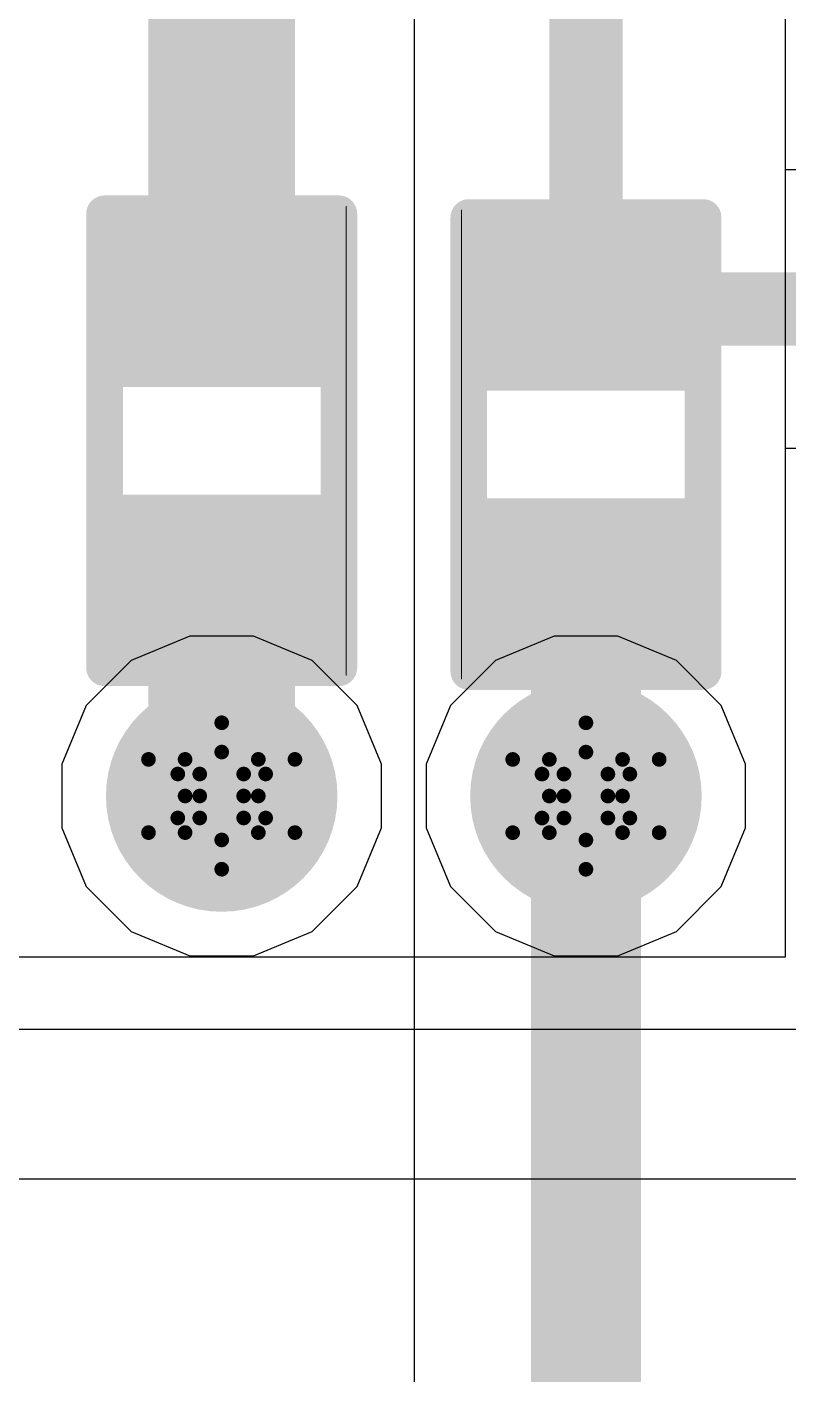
# Model space of a CAD drawing. Header units: inches. Extents: x -5 to 5328, y -4 to 5281.
# Drawn here: x 59.142 to 61.782, y 20.651 to 25.324 of the extents above; entities that cross this region are included whole.
import ezdxf

# ---------------------------------------------------------------- set-up
doc = ezdxf.new("R2010")
doc.units = ezdxf.units.IN
for name, color, linetype in [('Bottom Layer', 5, 'Continuous'), ('Bottom Solder', 6, 'Continuous'), ('Drill Drawing', 1, 'Continuous'), ('Layer 1', 16, 'Continuous'), ('Layer 2', 76, 'Continuous'), ('Top Layer', 1, 'Continuous'), ('Top Overlay', 2, 'Continuous'), ('Top Paste', 8, 'Continuous'), ('Top Solder', 216, 'Continuous'), ('Via Holes', 16, 'Continuous')]:
    doc.layers.add(name, color=color, linetype=linetype)

# ---------------------------------------------------------------- blocks, each defined once
blk = doc.blocks.new('R___0402_29')
at = {"layer": 'Top Layer'}
for points in [[(-0.6985, -0.3175), (-0.6985, 0.3175), (-0.2413, 0.3175), (-0.2413, -0.3175)], [(0.2413, -0.3175), (0.2413, 0.3175), (0.6985, 0.3175), (0.6985, -0.3175)]]:
    blk.add_hatch(color=1, dxfattribs=at).paths.add_polyline_path(points)
at = {"layer": 'Top Paste'}
for points in [[(-0.6985, -0.3175), (-0.6985, 0.3175), (-0.2413, 0.3175), (-0.2413, -0.3175)], [(0.2413, -0.3175), (0.2413, 0.3175), (0.6985, 0.3175), (0.6985, -0.3175)]]:
    blk.add_hatch(color=8, dxfattribs=at).paths.add_polyline_path(points)
at = {"layer": 'Top Solder'}
for points in [[(-0.7535, -0.3725), (-0.7535, 0.3725), (-0.1863, 0.3725), (-0.1863, -0.3725)], [(0.1863, -0.3725), (0.1863, 0.3725), (0.7535, 0.3725), (0.7535, -0.3725)]]:
    blk.add_hatch(color=216, dxfattribs=at).paths.add_polyline_path(points)
at = {"layer": 'Top Overlay'}
for points in [[(-0.7874, -0.4064, 0.127, 0.127, 0), (-0.7874, 0.4064, 0.127, 0.127, 0)], [(0.7874, 0.4064, 0.127, 0.127, 0), (-0.7874, 0.4064, 0.127, 0.127, 0)], [(0.7874, -0.4064, 0.127, 0.127, 0), (0.7874, 0.4064, 0.127, 0.127, 0)], [(0.7874, -0.4064, 0.127, 0.127, 0), (-0.7874, -0.4064, 0.127, 0.127, 0)], [(0.8128, -0.4318, 0.00323, 0.00323, 0), (-0.8128, -0.4318, 0.00323, 0.00323, 0)]]:
    blk.add_lwpolyline(points, format="xyseb", dxfattribs=at)
for points in [[(-0.8191, 0.4064, 0.0635, 0.0635, 1), (-0.7556, 0.4064, 0.0635, 0.0635, 1)], [(-0.8191, 0.4064, 0.0635, 0.0635, 1), (-0.7556, 0.4064, 0.0635, 0.0635, 1)], [(0.7556, 0.4064, 0.0635, 0.0635, 1), (0.8191, 0.4064, 0.0635, 0.0635, 1)], [(0.7556, 0.4064, 0.0635, 0.0635, 1), (0.8191, 0.4064, 0.0635, 0.0635, 1)], [(-0.8191, -0.4064, 0.0635, 0.0635, 1), (-0.7556, -0.4064, 0.0635, 0.0635, 1)], [(-0.8191, -0.4064, 0.0635, 0.0635, 1), (-0.7556, -0.4064, 0.0635, 0.0635, 1)], [(0.7556, -0.4064, 0.0635, 0.0635, 1), (0.8191, -0.4064, 0.0635, 0.0635, 1)], [(0.7556, -0.4064, 0.0635, 0.0635, 1), (0.8191, -0.4064, 0.0635, 0.0635, 1)], [(-0.8136, -0.4318, 0.00161, 0.00161, 1), (-0.812, -0.4318, 0.00161, 0.00161, 1)], [(0.812, -0.4318, 0.00161, 0.00161, 1), (0.8136, -0.4318, 0.00161, 0.00161, 1)]]:
    blk.add_lwpolyline(points, format="xyseb", close=True, dxfattribs=at)
blk = doc.blocks.new('R___0402_33')
at = {"layer": 'Top Layer'}
for points in [[(-0.6985, -0.3175), (-0.6985, 0.3175), (-0.2413, 0.3175), (-0.2413, -0.3175)], [(0.2413, -0.3175), (0.2413, 0.3175), (0.6985, 0.3175), (0.6985, -0.3175)]]:
    blk.add_hatch(color=1, dxfattribs=at).paths.add_polyline_path(points)
at = {"layer": 'Top Paste'}
for points in [[(-0.6985, -0.3175), (-0.6985, 0.3175), (-0.2413, 0.3175), (-0.2413, -0.3175)], [(0.2413, -0.3175), (0.2413, 0.3175), (0.6985, 0.3175), (0.6985, -0.3175)]]:
    blk.add_hatch(color=8, dxfattribs=at).paths.add_polyline_path(points)
at = {"layer": 'Top Solder'}
for points in [[(-0.7535, -0.3725), (-0.7535, 0.3725), (-0.1863, 0.3725), (-0.1863, -0.3725)], [(0.1863, -0.3725), (0.1863, 0.3725), (0.7535, 0.3725), (0.7535, -0.3725)]]:
    blk.add_hatch(color=216, dxfattribs=at).paths.add_polyline_path(points)
at = {"layer": 'Top Overlay'}
for points in [[(-0.7874, 0.4064, 0.127, 0.127, 0), (-0.7874, -0.4064, 0.127, 0.127, 0)], [(-0.7874, 0.4064, 0.127, 0.127, 0), (0.7874, 0.4064, 0.127, 0.127, 0)], [(0.7874, 0.4064, 0.127, 0.127, 0), (0.7874, -0.4064, 0.127, 0.127, 0)], [(-0.7874, -0.4064, 0.127, 0.127, 0), (0.7874, -0.4064, 0.127, 0.127, 0)], [(-0.8128, -0.4318, 0.00323, 0.00323, 0), (0.8128, -0.4318, 0.00323, 0.00323, 0)]]:
    blk.add_lwpolyline(points, format="xyseb", dxfattribs=at)
for points in [[(-0.8191, 0.4064, 0.0635, 0.0635, 1), (-0.7556, 0.4064, 0.0635, 0.0635, 1)], [(-0.8191, 0.4064, 0.0635, 0.0635, 1), (-0.7556, 0.4064, 0.0635, 0.0635, 1)], [(0.7556, 0.4064, 0.0635, 0.0635, 1), (0.8191, 0.4064, 0.0635, 0.0635, 1)], [(0.7556, 0.4064, 0.0635, 0.0635, 1), (0.8191, 0.4064, 0.0635, 0.0635, 1)], [(-0.8191, -0.4064, 0.0635, 0.0635, 1), (-0.7556, -0.4064, 0.0635, 0.0635, 1)], [(-0.8191, -0.4064, 0.0635, 0.0635, 1), (-0.7556, -0.4064, 0.0635, 0.0635, 1)], [(0.7556, -0.4064, 0.0635, 0.0635, 1), (0.8191, -0.4064, 0.0635, 0.0635, 1)], [(0.7556, -0.4064, 0.0635, 0.0635, 1), (0.8191, -0.4064, 0.0635, 0.0635, 1)], [(-0.8136, -0.4318, 0.00161, 0.00161, 1), (-0.812, -0.4318, 0.00161, 0.00161, 1)], [(0.812, -0.4318, 0.00161, 0.00161, 1), (0.8136, -0.4318, 0.00161, 0.00161, 1)]]:
    blk.add_lwpolyline(points, format="xyseb", close=True, dxfattribs=at)

msp = doc.modelspace()

# ---------------------------------------------------------------- hatches: boundary and pattern name
at = {"layer": 'Bottom Layer'}
h = msp.add_hatch(color=5, dxfattribs=at)
edge = h.paths.add_edge_path()
edge.add_arc((59.8179, 22.6563), 0.3, 0, 360)
h = msp.add_hatch(color=5, dxfattribs=at)
edge = h.paths.add_edge_path()
edge.add_arc((61.0812, 22.6561), 0.3, 0, 360)
at = {"layer": 'Bottom Solder'}
h = msp.add_hatch(color=6, dxfattribs=at)
edge = h.paths.add_edge_path()
edge.add_arc((59.8179, 22.6563), 0.4016, 0, 360)
h = msp.add_hatch(color=6, dxfattribs=at)
edge = h.paths.add_edge_path()
edge.add_arc((61.0812, 22.6561), 0.4016, 0, 360)
at = {"layer": 'Layer 1'}
h = msp.add_hatch(color=16, dxfattribs=at)
edge = h.paths.add_edge_path()
edge.add_arc((59.8179, 22.6563), 0.3, 0, 360)
h = msp.add_hatch(color=16, dxfattribs=at)
edge = h.paths.add_edge_path()
edge.add_arc((61.0812, 22.6561), 0.3, 0, 360)
at = {"layer": 'Layer 2'}
h = msp.add_hatch(color=76, dxfattribs=at)
edge = h.paths.add_edge_path()
edge.add_arc((59.8179, 22.6563), 0.3, 0, 360)
h = msp.add_hatch(color=76, dxfattribs=at)
edge = h.paths.add_edge_path()
edge.add_arc((61.0812, 22.6561), 0.3, 0, 360)
at = {"layer": 'Top Layer'}
h = msp.add_hatch(color=1, dxfattribs=at)
edge = h.paths.add_edge_path()
edge.add_arc((59.8179, 22.6563), 0.3, 0, 360)
h = msp.add_hatch(color=1, dxfattribs=at)
edge = h.paths.add_edge_path()
edge.add_arc((61.0812, 22.6561), 0.3, 0, 360)
at = {"layer": 'Top Solder'}
h = msp.add_hatch(color=216, dxfattribs=at)
edge = h.paths.add_edge_path()
edge.add_arc((59.8179, 22.6563), 0.4016, 0, 360)
h = msp.add_hatch(color=216, dxfattribs=at)
edge = h.paths.add_edge_path()
edge.add_arc((61.0812, 22.6561), 0.4016, 0, 360)
at = {"layer": 'Via Holes'}
h = msp.add_hatch(color=7, dxfattribs=at)
edge = h.paths.add_edge_path()
edge.add_arc((59.8179, 22.6563), 0.15, 0, 360)
h = msp.add_hatch(color=7, dxfattribs=at)
edge = h.paths.add_edge_path()
edge.add_arc((61.0812, 22.6561), 0.15, 0, 360)

# ---------------------------------------------------------------- linework, layer by layer
at = {"layer": 'Bottom Layer'}
for p, q in [((60.971, 23.2101), (60.7674, 23.1257)), ((61.1914, 23.2101), (60.971, 23.2101)), ((61.395, 23.1257), (61.1914, 23.2101)), ((60.7674, 23.1257), (60.6115, 22.9699)), ((61.5508, 22.9699), (61.395, 23.1257)), ((60.6115, 22.9699), (60.5272, 22.7663)), ((61.6352, 22.7663), (61.5508, 22.9699)), ((60.5272, 22.7663), (60.5272, 22.5459)), ((61.6352, 22.5459), (61.6352, 22.7663)), ((60.5272, 22.5459), (60.6115, 22.3423)), ((61.5508, 22.3423), (61.6352, 22.5459)), ((60.6115, 22.3423), (60.7674, 22.1864)), ((61.395, 22.1864), (61.5508, 22.3423)), ((60.7674, 22.1864), (60.971, 22.1021)), ((61.1914, 22.1021), (61.395, 22.1864)), ((60.971, 22.1021), (61.1914, 22.1021)), ((63.2309, 21.8465), (48.836, 21.8465)), ((48.836, 21.3286), (63.6547, 21.3286))]:
    msp.add_line(p, q, dxfattribs=at)
at = {"layer": 'Drill Drawing'}
for points in [[(59.6909, 22.7833, 0.0508, 0.0508, 0), (59.8179, 22.9103, 0.0508, 0.0508, 0)], [(59.8179, 22.9103, 0.0508, 0.0508, 0), (59.9449, 22.7833, 0.0508, 0.0508, 0)], [(60.9542, 22.7831, 0.0508, 0.0508, 0), (61.0812, 22.9101, 0.0508, 0.0508, 0)], [(61.0812, 22.9101, 0.0508, 0.0508, 0), (61.2082, 22.7831, 0.0508, 0.0508, 0)], [(59.5639, 22.7833, 0.0508, 0.0508, 0), (59.6909, 22.6563, 0.0508, 0.0508, 0)], [(59.5639, 22.7833, 0.0508, 0.0508, 0), (59.6909, 22.7833, 0.0508, 0.0508, 0)], [(59.7417, 22.7325, 0.0508, 0.0508, 0), (59.8179, 22.8087, 0.0508, 0.0508, 0)], [(59.8179, 22.8087, 0.0508, 0.0508, 0), (59.8941, 22.7325, 0.0508, 0.0508, 0)], [(59.9449, 22.7833, 0.0508, 0.0508, 0), (60.0719, 22.7833, 0.0508, 0.0508, 0)], [(59.9449, 22.6563, 0.0508, 0.0508, 0), (60.0719, 22.7833, 0.0508, 0.0508, 0)], [(60.8272, 22.7831, 0.0508, 0.0508, 0), (60.9542, 22.6561, 0.0508, 0.0508, 0)], [(60.8272, 22.7831, 0.0508, 0.0508, 0), (60.9542, 22.7831, 0.0508, 0.0508, 0)], [(61.005, 22.7323, 0.0508, 0.0508, 0), (61.0812, 22.8085, 0.0508, 0.0508, 0)], [(61.0812, 22.8085, 0.0508, 0.0508, 0), (61.1574, 22.7323, 0.0508, 0.0508, 0)], [(61.2082, 22.7831, 0.0508, 0.0508, 0), (61.3352, 22.7831, 0.0508, 0.0508, 0)], [(61.2082, 22.6561, 0.0508, 0.0508, 0), (61.3352, 22.7831, 0.0508, 0.0508, 0)], [(59.6655, 22.7325, 0.0508, 0.0508, 0), (59.7417, 22.6563, 0.0508, 0.0508, 0)], [(59.6655, 22.7325, 0.0508, 0.0508, 0), (59.7417, 22.7325, 0.0508, 0.0508, 0)], [(59.8941, 22.7325, 0.0508, 0.0508, 0), (59.9703, 22.7325, 0.0508, 0.0508, 0)], [(59.8941, 22.6563, 0.0508, 0.0508, 0), (59.9703, 22.7325, 0.0508, 0.0508, 0)], [(60.9288, 22.7323, 0.0508, 0.0508, 0), (61.005, 22.6561, 0.0508, 0.0508, 0)], [(60.9288, 22.7323, 0.0508, 0.0508, 0), (61.005, 22.7323, 0.0508, 0.0508, 0)], [(61.1574, 22.7323, 0.0508, 0.0508, 0), (61.2336, 22.7323, 0.0508, 0.0508, 0)], [(61.1574, 22.6561, 0.0508, 0.0508, 0), (61.2336, 22.7323, 0.0508, 0.0508, 0)], [(59.5639, 22.5293, 0.0508, 0.0508, 0), (59.6909, 22.6563, 0.0508, 0.0508, 0)], [(59.6655, 22.5801, 0.0508, 0.0508, 0), (59.7417, 22.6563, 0.0508, 0.0508, 0)], [(59.8941, 22.6563, 0.0508, 0.0508, 0), (59.9703, 22.5801, 0.0508, 0.0508, 0)], [(59.9449, 22.6563, 0.0508, 0.0508, 0), (60.0719, 22.5293, 0.0508, 0.0508, 0)], [(60.8272, 22.5291, 0.0508, 0.0508, 0), (60.9542, 22.6561, 0.0508, 0.0508, 0)], [(60.9288, 22.5799, 0.0508, 0.0508, 0), (61.005, 22.6561, 0.0508, 0.0508, 0)], [(61.1574, 22.6561, 0.0508, 0.0508, 0), (61.2336, 22.5799, 0.0508, 0.0508, 0)], [(61.2082, 22.6561, 0.0508, 0.0508, 0), (61.3352, 22.5291, 0.0508, 0.0508, 0)], [(59.6655, 22.5801, 0.0508, 0.0508, 0), (59.7417, 22.5801, 0.0508, 0.0508, 0)], [(59.7417, 22.5801, 0.0508, 0.0508, 0), (59.8179, 22.5039, 0.0508, 0.0508, 0)], [(59.8179, 22.5039, 0.0508, 0.0508, 0), (59.8941, 22.5801, 0.0508, 0.0508, 0)], [(59.8941, 22.5801, 0.0508, 0.0508, 0), (59.9703, 22.5801, 0.0508, 0.0508, 0)], [(60.9288, 22.5799, 0.0508, 0.0508, 0), (61.005, 22.5799, 0.0508, 0.0508, 0)], [(61.005, 22.5799, 0.0508, 0.0508, 0), (61.0812, 22.5037, 0.0508, 0.0508, 0)], [(61.0812, 22.5037, 0.0508, 0.0508, 0), (61.1574, 22.5799, 0.0508, 0.0508, 0)], [(61.1574, 22.5799, 0.0508, 0.0508, 0), (61.2336, 22.5799, 0.0508, 0.0508, 0)], [(59.5639, 22.5293, 0.0508, 0.0508, 0), (59.6909, 22.5293, 0.0508, 0.0508, 0)], [(59.6909, 22.5293, 0.0508, 0.0508, 0), (59.8179, 22.4023, 0.0508, 0.0508, 0)], [(59.8179, 22.4023, 0.0508, 0.0508, 0), (59.9449, 22.5293, 0.0508, 0.0508, 0)], [(59.9449, 22.5293, 0.0508, 0.0508, 0), (60.0719, 22.5293, 0.0508, 0.0508, 0)], [(60.8272, 22.5291, 0.0508, 0.0508, 0), (60.9542, 22.5291, 0.0508, 0.0508, 0)], [(60.9542, 22.5291, 0.0508, 0.0508, 0), (61.0812, 22.4021, 0.0508, 0.0508, 0)], [(61.0812, 22.4021, 0.0508, 0.0508, 0), (61.2082, 22.5291, 0.0508, 0.0508, 0)], [(61.2082, 22.5291, 0.0508, 0.0508, 0), (61.3352, 22.5291, 0.0508, 0.0508, 0)]]:
    msp.add_lwpolyline(points, format="xyseb", dxfattribs=at)
for points in [[(59.8052, 22.9103, 0.0254, 0.0254, 1), (59.8306, 22.9103, 0.0254, 0.0254, 1)], [(59.8052, 22.9103, 0.0254, 0.0254, 1), (59.8306, 22.9103, 0.0254, 0.0254, 1)], [(61.0685, 22.9101, 0.0254, 0.0254, 1), (61.0939, 22.9101, 0.0254, 0.0254, 1)], [(61.0685, 22.9101, 0.0254, 0.0254, 1), (61.0939, 22.9101, 0.0254, 0.0254, 1)], [(59.5512, 22.7833, 0.0254, 0.0254, 1), (59.5766, 22.7833, 0.0254, 0.0254, 1)], [(59.5512, 22.7833, 0.0254, 0.0254, 1), (59.5766, 22.7833, 0.0254, 0.0254, 1)], [(59.6782, 22.7833, 0.0254, 0.0254, 1), (59.7036, 22.7833, 0.0254, 0.0254, 1)], [(59.6782, 22.7833, 0.0254, 0.0254, 1), (59.7036, 22.7833, 0.0254, 0.0254, 1)], [(59.8052, 22.8087, 0.0254, 0.0254, 1), (59.8306, 22.8087, 0.0254, 0.0254, 1)], [(59.8052, 22.8087, 0.0254, 0.0254, 1), (59.8306, 22.8087, 0.0254, 0.0254, 1)], [(59.9322, 22.7833, 0.0254, 0.0254, 1), (59.9576, 22.7833, 0.0254, 0.0254, 1)], [(59.9322, 22.7833, 0.0254, 0.0254, 1), (59.9576, 22.7833, 0.0254, 0.0254, 1)], [(60.0592, 22.7833, 0.0254, 0.0254, 1), (60.0846, 22.7833, 0.0254, 0.0254, 1)], [(60.0592, 22.7833, 0.0254, 0.0254, 1), (60.0846, 22.7833, 0.0254, 0.0254, 1)], [(60.8145, 22.7831, 0.0254, 0.0254, 1), (60.8399, 22.7831, 0.0254, 0.0254, 1)], [(60.8145, 22.7831, 0.0254, 0.0254, 1), (60.8399, 22.7831, 0.0254, 0.0254, 1)], [(60.9415, 22.7831, 0.0254, 0.0254, 1), (60.9669, 22.7831, 0.0254, 0.0254, 1)], [(60.9415, 22.7831, 0.0254, 0.0254, 1), (60.9669, 22.7831, 0.0254, 0.0254, 1)], [(61.0685, 22.8085, 0.0254, 0.0254, 1), (61.0939, 22.8085, 0.0254, 0.0254, 1)], [(61.0685, 22.8085, 0.0254, 0.0254, 1), (61.0939, 22.8085, 0.0254, 0.0254, 1)], [(61.1955, 22.7831, 0.0254, 0.0254, 1), (61.2209, 22.7831, 0.0254, 0.0254, 1)], [(61.1955, 22.7831, 0.0254, 0.0254, 1), (61.2209, 22.7831, 0.0254, 0.0254, 1)], [(61.3225, 22.7831, 0.0254, 0.0254, 1), (61.3479, 22.7831, 0.0254, 0.0254, 1)], [(61.3225, 22.7831, 0.0254, 0.0254, 1), (61.3479, 22.7831, 0.0254, 0.0254, 1)], [(59.6528, 22.7325, 0.0254, 0.0254, 1), (59.6782, 22.7325, 0.0254, 0.0254, 1)], [(59.6528, 22.7325, 0.0254, 0.0254, 1), (59.6782, 22.7325, 0.0254, 0.0254, 1)], [(59.729, 22.7325, 0.0254, 0.0254, 1), (59.7544, 22.7325, 0.0254, 0.0254, 1)], [(59.729, 22.7325, 0.0254, 0.0254, 1), (59.7544, 22.7325, 0.0254, 0.0254, 1)], [(59.8814, 22.7325, 0.0254, 0.0254, 1), (59.9068, 22.7325, 0.0254, 0.0254, 1)], [(59.8814, 22.7325, 0.0254, 0.0254, 1), (59.9068, 22.7325, 0.0254, 0.0254, 1)], [(59.9576, 22.7325, 0.0254, 0.0254, 1), (59.983, 22.7325, 0.0254, 0.0254, 1)], [(59.9576, 22.7325, 0.0254, 0.0254, 1), (59.983, 22.7325, 0.0254, 0.0254, 1)], [(60.9161, 22.7323, 0.0254, 0.0254, 1), (60.9415, 22.7323, 0.0254, 0.0254, 1)], [(60.9161, 22.7323, 0.0254, 0.0254, 1), (60.9415, 22.7323, 0.0254, 0.0254, 1)], [(60.9923, 22.7323, 0.0254, 0.0254, 1), (61.0177, 22.7323, 0.0254, 0.0254, 1)], [(60.9923, 22.7323, 0.0254, 0.0254, 1), (61.0177, 22.7323, 0.0254, 0.0254, 1)], [(61.1447, 22.7323, 0.0254, 0.0254, 1), (61.1701, 22.7323, 0.0254, 0.0254, 1)], [(61.1447, 22.7323, 0.0254, 0.0254, 1), (61.1701, 22.7323, 0.0254, 0.0254, 1)], [(61.2209, 22.7323, 0.0254, 0.0254, 1), (61.2463, 22.7323, 0.0254, 0.0254, 1)], [(61.2209, 22.7323, 0.0254, 0.0254, 1), (61.2463, 22.7323, 0.0254, 0.0254, 1)], [(59.6782, 22.6563, 0.0254, 0.0254, 1), (59.7036, 22.6563, 0.0254, 0.0254, 1)], [(59.6782, 22.6563, 0.0254, 0.0254, 1), (59.7036, 22.6563, 0.0254, 0.0254, 1)], [(59.729, 22.6563, 0.0254, 0.0254, 1), (59.7544, 22.6563, 0.0254, 0.0254, 1)], [(59.729, 22.6563, 0.0254, 0.0254, 1), (59.7544, 22.6563, 0.0254, 0.0254, 1)], [(59.8814, 22.6563, 0.0254, 0.0254, 1), (59.9068, 22.6563, 0.0254, 0.0254, 1)], [(59.8814, 22.6563, 0.0254, 0.0254, 1), (59.9068, 22.6563, 0.0254, 0.0254, 1)], [(59.9322, 22.6563, 0.0254, 0.0254, 1), (59.9576, 22.6563, 0.0254, 0.0254, 1)], [(59.9322, 22.6563, 0.0254, 0.0254, 1), (59.9576, 22.6563, 0.0254, 0.0254, 1)], [(60.9415, 22.6561, 0.0254, 0.0254, 1), (60.9669, 22.6561, 0.0254, 0.0254, 1)], [(60.9415, 22.6561, 0.0254, 0.0254, 1), (60.9669, 22.6561, 0.0254, 0.0254, 1)], [(60.9923, 22.6561, 0.0254, 0.0254, 1), (61.0177, 22.6561, 0.0254, 0.0254, 1)], [(60.9923, 22.6561, 0.0254, 0.0254, 1), (61.0177, 22.6561, 0.0254, 0.0254, 1)], [(61.1447, 22.6561, 0.0254, 0.0254, 1), (61.1701, 22.6561, 0.0254, 0.0254, 1)], [(61.1447, 22.6561, 0.0254, 0.0254, 1), (61.1701, 22.6561, 0.0254, 0.0254, 1)], [(61.1955, 22.6561, 0.0254, 0.0254, 1), (61.2209, 22.6561, 0.0254, 0.0254, 1)], [(61.1955, 22.6561, 0.0254, 0.0254, 1), (61.2209, 22.6561, 0.0254, 0.0254, 1)], [(59.6528, 22.5801, 0.0254, 0.0254, 1), (59.6782, 22.5801, 0.0254, 0.0254, 1)], [(59.6528, 22.5801, 0.0254, 0.0254, 1), (59.6782, 22.5801, 0.0254, 0.0254, 1)], [(59.729, 22.5801, 0.0254, 0.0254, 1), (59.7544, 22.5801, 0.0254, 0.0254, 1)], [(59.729, 22.5801, 0.0254, 0.0254, 1), (59.7544, 22.5801, 0.0254, 0.0254, 1)], [(59.8814, 22.5801, 0.0254, 0.0254, 1), (59.9068, 22.5801, 0.0254, 0.0254, 1)], [(59.8814, 22.5801, 0.0254, 0.0254, 1), (59.9068, 22.5801, 0.0254, 0.0254, 1)], [(59.9576, 22.5801, 0.0254, 0.0254, 1), (59.983, 22.5801, 0.0254, 0.0254, 1)], [(59.9576, 22.5801, 0.0254, 0.0254, 1), (59.983, 22.5801, 0.0254, 0.0254, 1)], [(60.9161, 22.5799, 0.0254, 0.0254, 1), (60.9415, 22.5799, 0.0254, 0.0254, 1)], [(60.9161, 22.5799, 0.0254, 0.0254, 1), (60.9415, 22.5799, 0.0254, 0.0254, 1)], [(60.9923, 22.5799, 0.0254, 0.0254, 1), (61.0177, 22.5799, 0.0254, 0.0254, 1)], [(60.9923, 22.5799, 0.0254, 0.0254, 1), (61.0177, 22.5799, 0.0254, 0.0254, 1)], [(61.1447, 22.5799, 0.0254, 0.0254, 1), (61.1701, 22.5799, 0.0254, 0.0254, 1)], [(61.1447, 22.5799, 0.0254, 0.0254, 1), (61.1701, 22.5799, 0.0254, 0.0254, 1)], [(61.2209, 22.5799, 0.0254, 0.0254, 1), (61.2463, 22.5799, 0.0254, 0.0254, 1)], [(61.2209, 22.5799, 0.0254, 0.0254, 1), (61.2463, 22.5799, 0.0254, 0.0254, 1)], [(59.5512, 22.5293, 0.0254, 0.0254, 1), (59.5766, 22.5293, 0.0254, 0.0254, 1)], [(59.5512, 22.5293, 0.0254, 0.0254, 1), (59.5766, 22.5293, 0.0254, 0.0254, 1)], [(59.6782, 22.5293, 0.0254, 0.0254, 1), (59.7036, 22.5293, 0.0254, 0.0254, 1)], [(59.6782, 22.5293, 0.0254, 0.0254, 1), (59.7036, 22.5293, 0.0254, 0.0254, 1)], [(59.8052, 22.5039, 0.0254, 0.0254, 1), (59.8306, 22.5039, 0.0254, 0.0254, 1)], [(59.8052, 22.5039, 0.0254, 0.0254, 1), (59.8306, 22.5039, 0.0254, 0.0254, 1)], [(59.9322, 22.5293, 0.0254, 0.0254, 1), (59.9576, 22.5293, 0.0254, 0.0254, 1)], [(59.9322, 22.5293, 0.0254, 0.0254, 1), (59.9576, 22.5293, 0.0254, 0.0254, 1)], [(60.0592, 22.5293, 0.0254, 0.0254, 1), (60.0846, 22.5293, 0.0254, 0.0254, 1)], [(60.0592, 22.5293, 0.0254, 0.0254, 1), (60.0846, 22.5293, 0.0254, 0.0254, 1)], [(60.8145, 22.5291, 0.0254, 0.0254, 1), (60.8399, 22.5291, 0.0254, 0.0254, 1)], [(60.8145, 22.5291, 0.0254, 0.0254, 1), (60.8399, 22.5291, 0.0254, 0.0254, 1)], [(60.9415, 22.5291, 0.0254, 0.0254, 1), (60.9669, 22.5291, 0.0254, 0.0254, 1)], [(60.9415, 22.5291, 0.0254, 0.0254, 1), (60.9669, 22.5291, 0.0254, 0.0254, 1)], [(61.0685, 22.5037, 0.0254, 0.0254, 1), (61.0939, 22.5037, 0.0254, 0.0254, 1)], [(61.0685, 22.5037, 0.0254, 0.0254, 1), (61.0939, 22.5037, 0.0254, 0.0254, 1)], [(61.1955, 22.5291, 0.0254, 0.0254, 1), (61.2209, 22.5291, 0.0254, 0.0254, 1)], [(61.1955, 22.5291, 0.0254, 0.0254, 1), (61.2209, 22.5291, 0.0254, 0.0254, 1)], [(61.3225, 22.5291, 0.0254, 0.0254, 1), (61.3479, 22.5291, 0.0254, 0.0254, 1)], [(61.3225, 22.5291, 0.0254, 0.0254, 1), (61.3479, 22.5291, 0.0254, 0.0254, 1)], [(59.8052, 22.4023, 0.0254, 0.0254, 1), (59.8306, 22.4023, 0.0254, 0.0254, 1)], [(59.8052, 22.4023, 0.0254, 0.0254, 1), (59.8306, 22.4023, 0.0254, 0.0254, 1)], [(61.0685, 22.4021, 0.0254, 0.0254, 1), (61.0939, 22.4021, 0.0254, 0.0254, 1)], [(61.0685, 22.4021, 0.0254, 0.0254, 1), (61.0939, 22.4021, 0.0254, 0.0254, 1)]]:
    msp.add_lwpolyline(points, format="xyseb", close=True, dxfattribs=at)
at = {"layer": 'Layer 1'}
for p, q in [((59.7077, 23.2103), (59.504, 23.1259)), ((59.9281, 23.2103), (59.7077, 23.2103)), ((60.1317, 23.1259), (59.9281, 23.2103)), ((60.971, 23.2101), (60.7674, 23.1257)), ((61.1914, 23.2101), (60.971, 23.2101)), ((61.395, 23.1257), (61.1914, 23.2101)), ((59.504, 23.1259), (59.3482, 22.9701)), ((60.2875, 22.9701), (60.1317, 23.1259)), ((60.7674, 23.1257), (60.6115, 22.9699)), ((61.5508, 22.9699), (61.395, 23.1257)), ((59.3482, 22.9701), (59.2639, 22.7665)), ((60.3719, 22.7665), (60.2875, 22.9701)), ((60.6115, 22.9699), (60.5272, 22.7663)), ((61.6352, 22.7663), (61.5508, 22.9699)), ((59.2639, 22.7665), (59.2639, 22.5461)), ((60.3719, 22.5461), (60.3719, 22.7665)), ((60.5272, 22.7663), (60.5272, 22.5459)), ((61.6352, 22.5459), (61.6352, 22.7663)), ((59.2639, 22.5461), (59.3482, 22.3425)), ((60.2875, 22.3425), (60.3719, 22.5461)), ((60.5272, 22.5459), (60.6115, 22.3423)), ((61.5508, 22.3423), (61.6352, 22.5459)), ((59.3482, 22.3425), (59.504, 22.1866)), ((60.1317, 22.1866), (60.2875, 22.3425)), ((60.6115, 22.3423), (60.7674, 22.1864)), ((61.395, 22.1864), (61.5508, 22.3423)), ((59.504, 22.1866), (59.7077, 22.1023)), ((59.9281, 22.1023), (60.1317, 22.1866)), ((60.7674, 22.1864), (60.971, 22.1021)), ((61.1914, 22.1021), (61.395, 22.1864)), ((59.7077, 22.1023), (59.9281, 22.1023)), ((60.971, 22.1021), (61.1914, 22.1021))]:
    msp.add_line(p, q, dxfattribs=at)
at = {"layer": 'Layer 2'}
for p, q in [((60.4849, 38.9288), (60.4849, 8.8044)), ((59.7077, 23.2103), (59.504, 23.1259)), ((59.9281, 23.2103), (59.7077, 23.2103)), ((60.1317, 23.1259), (59.9281, 23.2103)), ((59.504, 23.1259), (59.3482, 22.9701)), ((60.2875, 22.9701), (60.1317, 23.1259)), ((59.3482, 22.9701), (59.2639, 22.7665)), ((60.3719, 22.7665), (60.2875, 22.9701)), ((59.2639, 22.7665), (59.2639, 22.5461)), ((60.3719, 22.5461), (60.3719, 22.7665)), ((59.2639, 22.5461), (59.3482, 22.3425)), ((60.2875, 22.3425), (60.3719, 22.5461)), ((59.3482, 22.3425), (59.504, 22.1866)), ((60.1317, 22.1866), (60.2875, 22.3425)), ((59.504, 22.1866), (59.7077, 22.1023)), ((59.9281, 22.1023), (60.1317, 22.1866)), ((59.7077, 22.1023), (59.9281, 22.1023))]:
    msp.add_line(p, q, dxfattribs=at)
msp.add_lwpolyline([(61.0812, 13.5235, 0.381, 0.381, 0), (61.0812, 22.6561, 0.381, 0.381, 0)], format="xyseb", dxfattribs=at)
msp.add_lwpolyline([(60.9859, 22.6561, 0.1905, 0.1905, 1), (61.1764, 22.6561, 0.1905, 0.1905, 1)], format="xyseb", close=True, dxfattribs=at)
at = {"layer": 'Top Layer'}
for p, q in [((61.7736, 22.0986), (61.7736, 28.5915)), ((61.7736, 24.828), (61.7736, 28.5915)), ((62.9166, 24.828), (61.7736, 24.828)), ((61.7736, 22.0986), (61.7736, 23.8628)), ((61.7736, 23.8628), (62.9166, 23.8628)), ((55.7439, 22.0986), (61.7736, 22.0986)), ((55.7439, 22.0986), (61.7736, 22.0986))]:
    msp.add_line(p, q, dxfattribs=at)
for points in [[(61.0813, 24.3452, 0.254, 0.254, 0), (61.0813, 29.808, 0.254, 0.254, 0)], [(59.8179, 24.3835, 0.508, 0.508, 0), (59.8179, 25.8171, 0.508, 0.508, 0)], [(61.0813, 24.3452, 0.254, 0.254, 0), (62.3451, 24.3452, 0.254, 0.254, 0)], [(59.8179, 22.6563, 0.508, 0.508, 0), (59.8179, 23.3836, 0.508, 0.508, 0)], [(61.0812, 22.6561, 0.381, 0.381, 0), (61.0812, 23.4055, 0.381, 0.381, 0)]]:
    msp.add_lwpolyline(points, format="xyseb", dxfattribs=at)
for points in [[(59.6909, 24.3835, 0.254, 0.254, 1), (59.9449, 24.3835, 0.254, 0.254, 1)], [(61.0178, 24.3452, 0.127, 0.127, 1), (61.1448, 24.3452, 0.127, 0.127, 1)], [(61.0178, 24.3452, 0.127, 0.127, 1), (61.1448, 24.3452, 0.127, 0.127, 1)], [(59.6909, 23.3836, 0.254, 0.254, 1), (59.9449, 23.3836, 0.254, 0.254, 1)], [(60.9859, 23.4055, 0.1905, 0.1905, 1), (61.1764, 23.4055, 0.1905, 0.1905, 1)], [(59.6909, 22.6563, 0.254, 0.254, 1), (59.9449, 22.6563, 0.254, 0.254, 1)], [(60.9859, 22.6561, 0.1905, 0.1905, 1), (61.1764, 22.6561, 0.1905, 0.1905, 1)]]:
    msp.add_lwpolyline(points, format="xyseb", close=True, dxfattribs=at)

# ---------------------------------------------------------------- block references
for name, p, rotation in [('R___0402_33', (59.8179, 23.8882), 90), ('R___0402_29', (61.0813, 23.8753), 270)]:
    msp.add_blockref(name, p, dxfattribs=dict(rotation=rotation))

doc.saveas('drawing.dxf')
